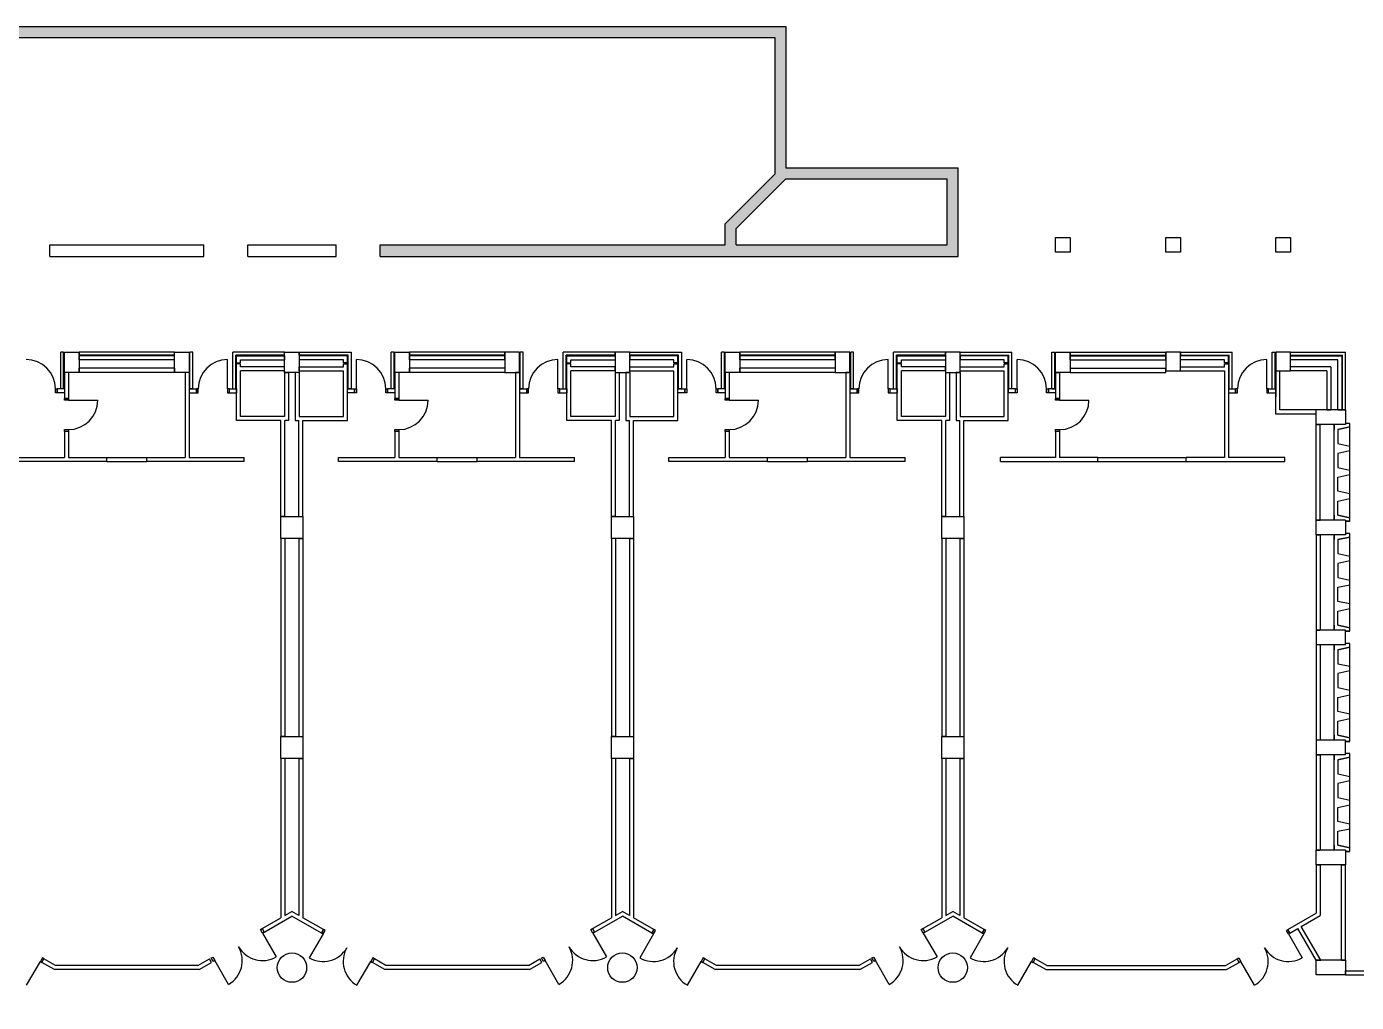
# Model space of a CAD drawing. Header units: millimetres. Extents: x -68315 to 81584, y -44830 to 67795.
# Drawn here: x -11409 to 24815, y 41197 to 67795 of the extents above; entities that cross this region are included whole.
import ezdxf

# ---------------------------------------------------------------- set-up
doc = ezdxf.new("R2010")
doc.units = ezdxf.units.MM
for name, color, linetype in [('BRICK_WALLS_P4', 1, 'Continuous'), ('COLUMNS_P5', 5, 'Continuous'), ('DOORS_P2', 8, 'Continuous'), ('MSA-HATCH ELEV1', 252, 'Continuous')]:
    doc.layers.add(name, color=color, linetype=linetype)

msp = doc.modelspace()

# ---------------------------------------------------------------- hatches: boundary and pattern name
at = {"layer": 'MSA-HATCH ELEV1', "ltscale": 0.2}
h = msp.add_hatch(color=256, dxfattribs=at)
h.dxf.hatch_style = 1
h.paths.add_polyline_path([(-48980.6, 37800.5), (-48580.6, 37800.5), (-48580.6, 37910.5), (-48580.6, 38100.5), (-48980.6, 38100.5), (-48980.6, 61545.5), (-46580.6, 61545.5), (-46580.6, 61445.5), (-45680.6, 61445.5), (-45680.6, 61845.5), (-46280.6, 61845.5), (-46280.6, 64445.5), (-45680.6, 64445.5), (-45680.6, 64845.5), (-46280.6, 64845.5), (-46280.6, 66085.5), (-44980.6, 66085.5), (-44980.6, 65685.5), (-41480.6, 65685.5), (-41480.6, 66085.5), (-38880.6, 66085.5), (-38880.6, 65685.5), (-35480.6, 65685.5), (-35480.6, 66085.5), (-34080.6, 66085.5), (-34080.6, 64845.5), (-34680.6, 64845.5), (-34680.6, 64445.5), (-34080.6, 64445.5), (-34080.6, 61845.5), (-34680.6, 61845.5), (-34680.6, 61445.5), (-34080.6, 61445.5), (-34080.6, 60649), (-33780.6, 60649), (-33780.6, 61545.5), (-28030.6, 61545.5), (-28030.6, 62345.5), (-23830.6, 62345.5), (-23830.6, 61530.5), (-23530.6, 61530.5), (-23530.6, 67495.5), (8969.4, 67495.5), (8969.4, 63768.5), (7619.4, 62418.5), (7619.4, 61845.5), (-1780.6, 61845.5), (-1780.6, 61530.5), (13969.4, 61530.5), (13969.4, 63945.5), (9269.4, 63945.5), (9269.4, 67795.5), (-23830.6, 67795.5), (-23830.6, 62645.5), (-28330.6, 62645.5), (-28330.6, 61845.5), (-33780.6, 61845.5), (-33780.6, 66385.5), (-35880.6, 66385.5), (-35880.6, 66085.5), (-38480.6, 66085.5), (-38480.6, 66385.5), (-41880.6, 66385.5), (-41880.6, 66085.5), (-44380.6, 66085.5), (-44380.6, 66385.5), (-46580.6, 66385.5), (-46580.6, 61845.5), (-49280.6, 61845.5), (-49280.6, 37645.5), (-60180.6, 37645.5), (-60180.6, 34445.5), (-59880.6, 34445.5), (-59880.6, 34545.5), (-50580.6, 34545.5), (-50580.6, 34845.5), (-59880.6, 34845.5), (-59880.6, 37345.5), (-48980.6, 37345.5)])
h.paths.add_polyline_path([(7919.4, 61845.5), (7919.4, 62295.5), (9269.4, 63645.5), (13669.4, 63645.5), (13669.4, 61845.5)], flags=16)

# ---------------------------------------------------------------- linework, layer by layer
at = {"layer": 'BRICK_WALLS_P4', "linetype": 'Continuous'}
for p, q in [((-7380.6, 58820.5), (-9980.6, 58820.5)), ((-9980.6, 58710.5), (-9980.6, 58820.5)), ((-7380.6, 58710.5), (-9980.6, 58710.5)), ((-7380.6, 58710.5), (-7380.6, 58820.5)), ((-5690.6, 58820.5), (-4380.6, 58820.5)), ((-5690.6, 58626.5), (-5690.6, 58820.5)), ((-5580.6, 58710.5), (-4380.6, 58710.5)), ((-5580.6, 58626.5), (-5580.6, 58710.5)), ((-4380.6, 58820.5), (-4380.6, 58710.5)), ((-2670.6, 58820.5), (-3980.6, 58820.5)), ((-3980.6, 58820.5), (-3980.6, 58710.5)), ((-2780.6, 58710.5), (-3980.6, 58710.5)), ((-2780.6, 58626.5), (-2780.6, 58710.5)), ((-2670.6, 58626.5), (-2670.6, 58820.5)), ((-980.6, 58710.5), (-980.6, 58820.5)), ((1619.4, 58820.5), (-980.6, 58820.5)), ((1619.4, 58710.5), (-980.6, 58710.5)), ((1619.4, 58710.5), (1619.4, 58820.5)), ((3309.4, 58626.5), (3309.4, 58820.5)), ((3309.4, 58820.5), (4619.4, 58820.5)), ((3419.4, 58710.5), (4619.4, 58710.5)), ((3419.4, 58626.5), (3419.4, 58710.5)), ((4619.4, 58820.5), (4619.4, 58710.5)), ((5019.4, 58820.5), (5019.4, 58710.5)), ((6329.4, 58820.5), (5019.4, 58820.5)), ((6219.4, 58710.5), (5019.4, 58710.5)), ((6219.4, 58626.5), (6219.4, 58710.5)), ((6329.4, 58626.5), (6329.4, 58820.5)), ((10619.4, 58820.5), (8019.4, 58820.5)), ((8019.4, 58710.5), (8019.4, 58820.5)), ((10619.4, 58710.5), (8019.4, 58710.5)), ((10619.4, 58710.5), (10619.4, 58820.5)), ((12309.4, 58626.5), (12309.4, 58820.5)), ((12309.4, 58820.5), (13619.4, 58820.5)), ((12419.4, 58710.5), (13619.4, 58710.5)), ((12419.4, 58626.5), (12419.4, 58710.5)), ((13619.4, 58820.5), (13619.4, 58710.5)), ((15329.4, 58820.5), (14019.4, 58820.5)), ((14019.4, 58820.5), (14019.4, 58710.5)), ((15219.4, 58710.5), (14019.4, 58710.5)), ((15219.4, 58626.5), (15219.4, 58710.5)), ((15329.4, 58626.5), (15329.4, 58820.5)), ((17019.4, 58820.5), (19619.4, 58820.5)), ((17019.4, 58710.5), (17019.4, 58820.5)), ((17019.4, 58710.5), (19619.4, 58710.5)), ((19619.4, 58710.5), (19619.4, 58820.5)), ((21329.4, 58820.5), (20019.4, 58820.5)), ((20019.4, 58710.5), (20019.4, 58820.5)), ((21219.4, 58710.5), (20019.4, 58710.5)), ((21219.4, 58626.5), (21219.4, 58710.5)), ((21329.4, 58626.5), (21329.4, 58820.5)), ((23019.4, 58820.5), (24419.4, 58820.5)), ((23019.4, 58710.5), (23019.4, 58820.5)), ((24309.4, 58710.5), (23019.4, 58710.5)), ((24309.4, 57345.5), (24309.4, 58710.5)), ((24419.4, 58820.5), (24419.4, 57345.5)), ((-10380.6, 58370.5), (-10380.6, 57660.5)), ((-10270.6, 58370.5), (-10380.6, 58370.5)), ((-10270.6, 58370.5), (-10270.6, 57660.5)), ((-9980.6, 58370.5), (-9980.6, 58480.5)), ((-7380.6, 58480.5), (-9980.6, 58480.5)), ((-7380.6, 58370.5), (-9980.6, 58370.5)), ((-7380.6, 58480.5), (-7380.6, 58370.5)), ((-7090.6, 58370.5), (-7090.6, 56050.5)), ((-6980.6, 58370.5), (-7090.6, 58370.5)), ((-6980.6, 58370.5), (-6980.6, 56050.5)), ((-5690.6, 58626.5), (-5580.6, 58626.5)), ((-5690.6, 57060.5), (-5690.6, 58606.5)), ((-5580.6, 58606.5), (-5690.6, 58606.5)), ((-5580.6, 58522.5), (-5580.6, 58606.5)), ((-4380.6, 58522.5), (-5580.6, 58522.5)), ((-4380.6, 58412.5), (-5580.6, 58412.5)), ((-5580.6, 57170.5), (-5580.6, 58412.5)), ((-4380.6, 58412.5), (-4380.6, 58522.5)), ((-4380.6, 58370.5), (-4380.6, 57170.5)), ((-4380.6, 58370.5), (-4270.6, 58370.5)), ((-4270.6, 58370.5), (-4270.6, 57060.5)), ((-3980.6, 58370.5), (-4090.6, 58370.5)), ((-4090.6, 58370.5), (-4090.6, 57060.5)), ((-3980.6, 58412.5), (-3980.6, 58522.5)), ((-3980.6, 58522.5), (-2780.6, 58522.5)), ((-3980.6, 58412.5), (-2780.6, 58412.5)), ((-3980.6, 58370.5), (-3980.6, 57170.5)), ((-2670.6, 58626.5), (-2780.6, 58626.5)), ((-2780.6, 58606.5), (-2670.6, 58606.5)), ((-2780.6, 58522.5), (-2780.6, 58606.5)), ((-2780.6, 57170.5), (-2780.6, 58412.5)), ((-2670.6, 57060.5), (-2670.6, 58606.5)), ((-1380.6, 58370.5), (-1380.6, 57660.5)), ((-1270.6, 58370.5), (-1380.6, 58370.5)), ((-1270.6, 58370.5), (-1270.6, 57660.5)), ((1619.4, 58480.5), (-980.6, 58480.5)), ((-980.6, 58370.5), (-980.6, 58480.5)), ((1619.4, 58370.5), (-980.6, 58370.5)), ((1619.4, 58480.5), (1619.4, 58370.5)), ((2019.4, 58370.5), (1909.4, 58370.5)), ((1909.4, 58370.5), (1909.4, 56050.5)), ((2019.4, 58370.5), (2019.4, 56050.5)), ((3309.4, 58626.5), (3419.4, 58626.5)), ((3309.4, 57060.5), (3309.4, 58606.5)), ((3419.4, 58606.5), (3309.4, 58606.5)), ((3419.4, 58522.5), (3419.4, 58606.5)), ((4619.4, 58522.5), (3419.4, 58522.5)), ((3419.4, 57170.5), (3419.4, 58412.5)), ((4619.4, 58412.5), (3419.4, 58412.5)), ((4619.4, 58412.5), (4619.4, 58522.5)), ((4619.4, 58370.5), (4619.4, 57170.5)), ((4619.4, 58370.5), (4729.4, 58370.5)), ((4729.4, 58370.5), (4729.4, 57060.5)), ((4909.4, 58370.5), (4909.4, 57060.5)), ((5019.4, 58370.5), (4909.4, 58370.5)), ((5019.4, 58412.5), (5019.4, 58522.5)), ((5019.4, 58522.5), (6219.4, 58522.5)), ((5019.4, 58412.5), (6219.4, 58412.5)), ((5019.4, 58370.5), (5019.4, 57170.5)), ((6329.4, 58626.5), (6219.4, 58626.5)), ((6219.4, 58606.5), (6329.4, 58606.5)), ((6219.4, 58522.5), (6219.4, 58606.5)), ((6219.4, 57170.5), (6219.4, 58412.5)), ((6329.4, 57060.5), (6329.4, 58606.5)), ((7619.4, 58370.5), (7619.4, 57660.5)), ((7729.4, 58370.5), (7619.4, 58370.5)), ((7729.4, 58370.5), (7729.4, 57660.5)), ((10619.4, 58480.5), (8019.4, 58480.5)), ((8019.4, 58370.5), (8019.4, 58480.5)), ((10619.4, 58370.5), (8019.4, 58370.5)), ((10619.4, 58480.5), (10619.4, 58370.5)), ((10909.4, 58370.5), (10909.4, 56050.5)), ((11019.4, 58370.5), (10909.4, 58370.5)), ((11019.4, 58370.5), (11019.4, 56050.5)), ((12309.4, 58626.5), (12419.4, 58626.5)), ((12309.4, 57060.5), (12309.4, 58606.5)), ((12419.4, 58606.5), (12309.4, 58606.5)), ((12419.4, 58522.5), (12419.4, 58606.5)), ((13619.4, 58522.5), (12419.4, 58522.5)), ((12419.4, 57170.5), (12419.4, 58412.5)), ((13619.4, 58412.5), (12419.4, 58412.5)), ((13619.4, 58412.5), (13619.4, 58522.5)), ((13619.4, 58370.5), (13729.4, 58370.5)), ((13619.4, 58370.5), (13619.4, 57170.5)), ((13729.4, 58370.5), (13729.4, 57060.5)), ((13909.4, 58370.5), (13909.4, 57060.5)), ((14019.4, 58370.5), (13909.4, 58370.5)), ((14019.4, 58522.5), (15219.4, 58522.5)), ((14019.4, 58412.5), (14019.4, 58522.5)), ((14019.4, 58412.5), (15219.4, 58412.5)), ((14019.4, 58370.5), (14019.4, 57170.5)), ((15329.4, 58626.5), (15219.4, 58626.5)), ((15219.4, 58606.5), (15329.4, 58606.5)), ((15219.4, 58522.5), (15219.4, 58606.5)), ((15219.4, 57170.5), (15219.4, 58412.5)), ((15329.4, 57060.5), (15329.4, 58606.5)), ((16619.4, 58370.5), (16619.4, 57660.5)), ((16619.4, 58370.5), (16729.4, 58370.5)), ((16729.4, 58370.5), (16729.4, 57660.5)), ((17019.4, 58480.5), (17019.4, 58370.5)), ((17019.4, 58480.5), (19619.4, 58480.5)), ((17019.4, 58370.5), (19619.4, 58370.5)), ((19619.4, 58370.5), (19619.4, 58480.5)), ((20019.4, 58412.5), (20019.4, 58522.5)), ((20019.4, 58522.5), (21219.4, 58522.5)), ((20019.4, 58412.5), (21219.4, 58412.5)), ((21329.4, 58626.5), (21219.4, 58626.5)), ((21219.4, 58606.5), (21329.4, 58606.5)), ((21219.4, 58522.5), (21219.4, 58606.5)), ((21219.4, 58412.5), (21219.4, 56050.5)), ((21329.4, 58606.5), (21329.4, 56050.5)), ((22619.4, 57235.5), (22619.4, 58412.5)), ((22619.4, 58412.5), (22619.4, 57707.9)), ((22619.4, 58412.5), (22729.4, 58412.5)), ((22729.4, 57345.5), (22729.4, 58412.5)), ((24121.4, 58522.5), (23019.4, 58522.5)), ((23019.4, 58412.5), (23019.4, 58522.5)), ((24011.4, 58412.5), (23019.4, 58412.5)), ((24011.4, 58412.5), (24011.4, 57345.5)), ((24121.4, 58522.5), (24121.4, 57345.5)), ((-10380.6, 57920.5), (-10575.6, 57920.5)), ((-10575.6, 57810.5), (-10575.6, 57920.5)), ((-10380.6, 57810.5), (-10575.6, 57810.5)), ((-10380.6, 57920.5), (-10380.6, 57810.5)), ((-10270.6, 57660.5), (-10380.6, 57660.5)), ((-6980.6, 57920.5), (-6785.6, 57920.5)), ((-6980.6, 57920.5), (-6980.6, 57810.5)), ((-6980.6, 57810.5), (-6785.6, 57810.5)), ((-6785.6, 57810.5), (-6785.6, 57920.5)), ((-5885.6, 57810.5), (-5885.6, 57920.5)), ((-5885.6, 57920.5), (-5690.6, 57920.5)), ((-5885.6, 57810.5), (-5690.6, 57810.5)), ((-5690.6, 57920.5), (-5690.6, 57810.5)), ((-1575.6, 57810.5), (-1575.6, 57920.5)), ((-1380.6, 57920.5), (-1575.6, 57920.5)), ((-1380.6, 57810.5), (-1575.6, 57810.5)), ((-1380.6, 57920.5), (-1380.6, 57810.5)), ((-1270.6, 57660.5), (-1380.6, 57660.5)), ((2019.4, 57920.5), (2019.4, 57810.5)), ((2019.4, 57920.5), (2214.4, 57920.5)), ((2019.4, 57810.5), (2214.4, 57810.5)), ((2214.4, 57810.5), (2214.4, 57920.5)), ((3114.4, 57920.5), (3309.4, 57920.5)), ((3114.4, 57810.5), (3114.4, 57920.5)), ((3114.4, 57810.5), (3309.4, 57810.5)), ((3309.4, 57920.5), (3309.4, 57810.5)), ((7424.4, 57810.5), (7424.4, 57920.5)), ((7619.4, 57920.5), (7424.4, 57920.5)), ((7619.4, 57810.5), (7424.4, 57810.5)), ((7619.4, 57920.5), (7619.4, 57810.5)), ((7729.4, 57660.5), (7619.4, 57660.5)), ((11019.4, 57920.5), (11019.4, 57810.5)), ((11019.4, 57920.5), (11214.4, 57920.5)), ((11019.4, 57810.5), (11214.4, 57810.5)), ((11214.4, 57810.5), (11214.4, 57920.5)), ((12114.4, 57920.5), (12309.4, 57920.5)), ((12114.4, 57810.5), (12114.4, 57920.5)), ((12114.4, 57810.5), (12309.4, 57810.5)), ((12309.4, 57920.5), (12309.4, 57810.5)), ((15524.4, 57920.5), (15329.4, 57920.5)), ((15329.4, 57920.5), (15329.4, 57810.5)), ((15524.4, 57810.5), (15329.4, 57810.5)), ((15524.4, 57810.5), (15524.4, 57920.5)), ((16424.4, 57810.5), (16424.4, 57920.5)), ((16619.4, 57920.5), (16424.4, 57920.5)), ((16619.4, 57810.5), (16424.4, 57810.5)), ((16619.4, 57920.5), (16619.4, 57810.5)), ((16729.4, 57660.5), (16619.4, 57660.5)), ((21329.4, 57920.5), (21329.4, 57810.5)), ((21329.4, 57920.5), (21524.4, 57920.5)), ((21329.4, 57810.5), (21524.4, 57810.5)), ((21524.4, 57810.5), (21524.4, 57920.5)), ((22424.4, 57920.5), (22619.4, 57920.5)), ((22424.4, 57810.5), (22424.4, 57920.5)), ((22424.4, 57810.5), (22619.4, 57810.5)), ((22619.4, 57920.5), (22619.4, 57810.5)), ((23719.4, 57235.5), (22619.4, 57235.5)), ((23719.4, 57345.5), (22729.4, 57345.5)), ((23719.4, 57235.5), (23719.4, 57345.5)), ((24011.4, 57345.5), (24121.4, 57345.5)), ((24309.4, 57345.5), (24419.4, 57345.5)), ((-4480.6, 57060.5), (-5690.6, 57060.5)), ((-4380.6, 57170.5), (-5580.6, 57170.5)), ((-4480.6, 54445.5), (-4480.6, 57060.5)), ((-4370.6, 54445.5), (-4370.6, 57060.5)), ((-4270.6, 57060.5), (-4370.6, 57060.5)), ((-4090.6, 57060.5), (-3990.6, 57060.5)), ((-3990.6, 54445.5), (-3990.6, 57060.5)), ((-3980.6, 57170.5), (-2780.6, 57170.5)), ((-3880.6, 54445.5), (-3880.6, 57060.5)), ((-3880.6, 57060.5), (-2670.6, 57060.5)), ((4519.4, 57060.5), (3309.4, 57060.5)), ((4619.4, 57170.5), (3419.4, 57170.5)), ((4519.4, 54445.5), (4519.4, 57060.5)), ((4729.4, 57060.5), (4629.4, 57060.5)), ((4629.4, 54445.5), (4629.4, 57060.5)), ((4909.4, 57060.5), (5009.4, 57060.5)), ((5009.4, 54445.5), (5009.4, 57060.5)), ((5019.4, 57170.5), (6219.4, 57170.5)), ((5119.4, 57060.5), (6329.4, 57060.5)), ((5119.4, 54445.5), (5119.4, 57060.5)), ((13519.4, 57060.5), (12309.4, 57060.5)), ((13619.4, 57170.5), (12419.4, 57170.5)), ((13519.4, 54445.5), (13519.4, 57060.5)), ((13729.4, 57060.5), (13629.4, 57060.5)), ((13629.4, 54445.5), (13629.4, 57060.5)), ((13909.4, 57060.5), (14009.4, 57060.5)), ((14009.4, 54445.5), (14009.4, 57060.5)), ((14019.4, 57170.5), (15219.4, 57170.5)), ((14119.4, 54445.5), (14119.4, 57060.5)), ((14119.4, 57060.5), (15329.4, 57060.5)), ((23719.4, 54345.5), (23719.4, 56945.5)), ((23719.4, 56945.5), (23829.4, 56945.5)), ((23829.4, 54345.5), (23829.4, 56945.5)), ((-10380.6, 56760.5), (-10380.6, 56050.5)), ((-10270.6, 56760.5), (-10380.6, 56760.5)), ((-10270.6, 56760.5), (-10270.6, 56050.5)), ((-1380.6, 56760.5), (-1380.6, 56050.5)), ((-1270.6, 56760.5), (-1380.6, 56760.5)), ((-1270.6, 56760.5), (-1270.6, 56050.5)), ((7729.4, 56760.5), (7619.4, 56760.5)), ((7619.4, 56760.5), (7619.4, 56050.5)), ((7729.4, 56760.5), (7729.4, 56050.5)), ((16619.4, 56760.5), (16619.4, 56050.5)), ((16729.4, 56760.5), (16619.4, 56760.5)), ((16729.4, 56760.5), (16729.4, 56050.5)), ((-11915.1, 56050.5), (-10380.6, 56050.5)), ((-9225.6, 55940.5), (-11915.1, 55940.5)), ((-10270.6, 56050.5), (-9225.6, 56050.5)), ((-9225.6, 56050.5), (-8135.6, 56050.5)), ((-9225.6, 55940.5), (-9225.6, 56050.5)), ((-9225.6, 55940.5), (-8135.6, 55940.5)), ((-8135.6, 56050.5), (-7090.6, 56050.5)), ((-8135.6, 55940.5), (-8135.6, 56050.5)), ((-5480.6, 55940.5), (-8135.6, 55940.5)), ((-6980.6, 56050.5), (-5480.6, 56050.5)), ((-5480.6, 55940.5), (-5480.6, 56050.5)), ((-2915.1, 55944.4), (-2915.1, 56054.4)), ((-2915.1, 56050.5), (-1380.6, 56050.5)), ((-225.6, 55940.5), (-2915.1, 55940.5)), ((-1270.6, 56050.5), (-225.6, 56050.5)), ((-225.6, 55940.5), (-225.6, 56050.5)), ((-225.6, 56050.5), (864.4, 56050.5)), ((-225.6, 55940.5), (864.4, 55940.5)), ((864.4, 55940.5), (864.4, 56050.5)), ((864.4, 56050.5), (1909.4, 56050.5)), ((3519.4, 55940.5), (864.4, 55940.5)), ((2019.4, 56050.5), (3519.4, 56050.5)), ((3519.4, 55940.5), (3519.4, 56050.5)), ((6084.9, 55944.4), (6084.9, 56054.4)), ((6084.9, 56050.5), (7619.4, 56050.5)), ((8774.4, 55940.5), (6084.9, 55940.5)), ((7729.4, 56050.5), (8774.4, 56050.5)), ((8774.4, 55940.5), (8774.4, 56050.5)), ((8774.4, 56050.5), (9864.4, 56050.5)), ((8774.4, 55940.5), (9864.4, 55940.5)), ((9864.4, 55940.5), (9864.4, 56050.5)), ((9864.4, 56050.5), (10909.4, 56050.5)), ((12519.4, 55940.5), (9864.4, 55940.5)), ((11019.4, 56050.5), (12519.4, 56050.5)), ((12519.4, 55940.5), (12519.4, 56050.5)), ((16619.4, 56050.5), (15119.4, 56050.5)), ((15119.4, 55940.5), (15119.4, 56050.5)), ((15119.4, 55940.5), (17774.4, 55940.5)), ((17774.4, 56050.5), (16729.4, 56050.5)), ((17774.4, 55940.5), (17774.4, 56050.5)), ((17774.4, 56050.5), (20174.4, 56050.5)), ((17774.4, 55940.5), (20174.4, 55940.5)), ((20174.4, 55940.5), (20174.4, 56050.5)), ((21219.4, 56050.5), (20174.4, 56050.5)), ((20174.4, 55940.5), (22863.8, 55940.5)), ((22863.8, 56050.5), (21329.4, 56050.5)), ((22863.8, 55944.4), (22863.8, 56054.4)), ((-4370.6, 54445.5), (-4480.6, 54445.5)), ((-3990.6, 54445.5), (-3880.6, 54445.5)), ((4629.4, 54445.5), (4519.4, 54445.5)), ((5009.4, 54445.5), (5119.4, 54445.5)), ((13629.4, 54445.5), (13519.4, 54445.5)), ((14009.4, 54445.5), (14119.4, 54445.5)), ((23719.4, 54345.5), (23829.4, 54345.5)), ((-4480.6, 53845.5), (-4480.6, 48445.5)), ((-4370.6, 53845.5), (-4480.6, 53845.5)), ((-4370.6, 53845.5), (-4370.6, 48445.5)), ((-3990.6, 53845.5), (-3990.6, 48445.5)), ((-3990.6, 53845.5), (-3880.6, 53845.5)), ((-3880.6, 53845.5), (-3880.6, 48445.5)), ((4629.4, 53845.5), (4519.4, 53845.5)), ((4519.4, 53845.5), (4519.4, 48445.5)), ((4629.4, 53845.5), (4629.4, 48445.5)), ((5009.4, 53845.5), (5119.4, 53845.5)), ((5009.4, 53845.5), (5009.4, 48445.5)), ((5119.4, 53845.5), (5119.4, 48445.5)), ((13519.4, 53845.5), (13519.4, 48445.5)), ((13629.4, 53845.5), (13519.4, 53845.5)), ((13629.4, 53845.5), (13629.4, 48445.5)), ((14009.4, 53845.5), (14009.4, 48445.5)), ((14009.4, 53845.5), (14119.4, 53845.5)), ((14119.4, 53845.5), (14119.4, 48445.5)), ((23719.4, 53945.5), (23719.4, 51345.5)), ((23719.4, 53945.5), (23829.4, 53945.5)), ((23829.4, 53945.5), (23829.4, 51345.5)), ((23719.4, 51345.5), (23829.4, 51345.5)), ((23719.4, 50945.5), (23719.4, 48345.5)), ((23829.4, 50945.5), (23719.4, 50945.5)), ((23829.4, 50945.5), (23829.4, 48345.5)), ((-4370.6, 48445.5), (-4480.6, 48445.5)), ((-3990.6, 48445.5), (-3880.6, 48445.5)), ((4629.4, 48445.5), (4519.4, 48445.5)), ((5009.4, 48445.5), (5119.4, 48445.5)), ((13629.4, 48445.5), (13519.4, 48445.5)), ((14009.4, 48445.5), (14119.4, 48445.5)), ((23829.4, 48345.5), (23719.4, 48345.5)), ((-4370.6, 47845.5), (-4480.6, 47845.5)), ((-4480.6, 47845.5), (-4480.6, 43505.9)), ((-4370.6, 47845.5), (-4370.6, 43569.4)), ((-3990.6, 47845.5), (-3990.6, 43569.4)), ((-3990.6, 47845.5), (-3880.6, 47845.5)), ((-3880.6, 47845.5), (-3880.6, 43505.9)), ((4629.4, 47845.5), (4519.4, 47845.5)), ((4519.4, 47845.5), (4519.4, 43505.9)), ((4629.4, 47845.5), (4629.4, 43569.4)), ((5009.4, 47845.5), (5119.4, 47845.5)), ((5009.4, 47845.5), (5009.4, 43569.4)), ((5119.4, 47845.5), (5119.4, 43505.9)), ((13519.4, 47845.5), (13519.4, 43505.9)), ((13629.4, 47845.5), (13519.4, 47845.5)), ((13629.4, 47845.5), (13629.4, 43569.4)), ((14009.4, 47845.5), (14009.4, 43569.4)), ((14009.4, 47845.5), (14119.4, 47845.5)), ((14119.4, 47845.5), (14119.4, 43505.9)), ((23719.4, 47945.5), (23719.4, 45345.5)), ((23719.4, 47945.5), (23829.4, 47945.5)), ((23829.4, 47945.5), (23829.4, 45345.5)), ((23719.4, 45345.5), (23829.4, 45345.5)), ((23719.4, 44945.5), (23719.4, 43627.2)), ((23719.4, 44945.5), (23829.4, 44945.5)), ((23829.4, 44945.5), (23829.4, 43563.7)), ((24409.4, 42345.5), (24409.4, 44945.5)), ((24409.4, 44945.5), (24519.4, 44945.5)), ((24519.4, 42345.5), (24519.4, 44945.5)), ((-5039.5, 43183.2), (-4480.6, 43505.9)), ((-4984.5, 43088), (-4180.6, 43552.1)), ((-4370.6, 43569.4), (-4180.6, 43679.1)), ((-3990.6, 43569.4), (-4180.6, 43679.1)), ((-3376.8, 43088), (-4180.6, 43552.1)), ((-3321.8, 43183.2), (-3880.6, 43505.9)), ((3960.5, 43183.2), (4519.4, 43505.9)), ((4015.5, 43088), (4819.4, 43552.1)), ((4629.4, 43569.4), (4819.4, 43679.1)), ((5009.4, 43569.4), (4819.4, 43679.1)), ((5623.2, 43088), (4819.4, 43552.1)), ((5678.2, 43183.2), (5119.4, 43505.9)), ((12960.5, 43183.2), (13519.4, 43505.9)), ((13015.5, 43088), (13819.4, 43552.1)), ((13629.4, 43569.4), (13819.4, 43679.1)), ((14009.4, 43569.4), (13819.4, 43679.1)), ((14623.2, 43088), (13819.4, 43552.1)), ((14678.2, 43183.2), (14119.4, 43505.9)), ((22950.4, 43183.2), (23719.4, 43627.2)), ((23314.6, 43266.5), (23829.4, 43563.7)), ((-4984.5, 43088), (-5039.5, 43183.2)), ((-3376.8, 43088), (-3321.8, 43183.2)), ((4015.5, 43088), (3960.5, 43183.2)), ((5623.2, 43088), (5678.2, 43183.2)), ((13015.5, 43088), (12960.5, 43183.2)), ((14623.2, 43088), (14678.2, 43183.2)), ((23005.4, 43088), (22950.4, 43183.2)), ((23005.4, 43088), (23219.4, 43211.5)), ((23719.4, 42345.5), (23219.4, 43211.5)), ((23847.1, 42345.5), (23314.6, 43266.5)), ((-10991.1, 42288), (-10936.1, 42383.2)), ((-10619.6, 42200.5), (-10936.1, 42383.2)), ((-6741.7, 42200.5), (-6425.1, 42383.2)), ((-6370.1, 42288), (-6425.1, 42383.2)), ((-1991.1, 42288), (-1936.1, 42383.2)), ((-1619.6, 42200.5), (-1936.1, 42383.2)), ((2258.3, 42200.5), (2574.9, 42383.2)), ((2629.9, 42288), (2574.9, 42383.2)), ((7008.9, 42288), (7063.9, 42383.2)), ((7380.4, 42200.5), (7063.9, 42383.2)), ((11258.3, 42200.5), (11574.9, 42383.2)), ((11629.9, 42288), (11574.9, 42383.2)), ((16008.9, 42288), (16063.9, 42383.2)), ((16380.4, 42200.5), (16063.9, 42383.2)), ((21248.2, 42200.5), (21564.8, 42383.2)), ((21619.8, 42288), (21564.8, 42383.2)), ((-10649.1, 42090.5), (-10991.1, 42288)), ((-6712.2, 42090.5), (-10649.1, 42090.5)), ((-6741.7, 42200.5), (-10619.6, 42200.5)), ((-6712.2, 42090.5), (-6370.1, 42288)), ((-1649.1, 42090.5), (-1991.1, 42288)), ((2287.8, 42090.5), (-1649.1, 42090.5)), ((2258.3, 42200.5), (-1619.6, 42200.5)), ((2287.8, 42090.5), (2629.9, 42288)), ((7350.9, 42090.5), (7008.9, 42288)), ((11287.8, 42090.5), (7350.9, 42090.5)), ((11258.3, 42200.5), (7380.4, 42200.5)), ((11287.8, 42090.5), (11629.9, 42288)), ((16350.9, 42090.5), (16008.9, 42288)), ((16350.9, 42090.5), (21277.7, 42090.5)), ((16380.4, 42200.5), (21248.2, 42200.5)), ((21277.7, 42090.5), (21619.8, 42288)), ((23719.4, 42345.5), (23847.1, 42345.5)), ((24409.4, 42345.5), (24519.4, 42345.5)), ((24519.4, 42055.5), (25619.4, 42055.5)), ((24519.4, 41945.5), (24519.4, 42055.5)), ((24519.4, 41945.5), (25619.4, 41945.5))]:
    msp.add_line(p, q, dxfattribs=at)
for points in [[(-2475.6, 57810.5), (-2670.6, 57810.5), (-2670.6, 57920.5), (-2475.6, 57920.5), (-2475.6, 57810.5)], [(6524.4, 57810.5), (6329.4, 57810.5), (6329.4, 57920.5), (6524.4, 57920.5), (6524.4, 57810.5)]]:
    msp.add_lwpolyline(points, dxfattribs=at)
at = {"layer": 'COLUMNS_P5', "linetype": 'Continuous'}
for p, q in [((-23830.6, 67795.5), (9269.4, 67795.5)), ((9269.4, 67795.5), (9269.4, 63945.5)), ((-23530.6, 67495.5), (8969.4, 67495.5)), ((8969.4, 67495.5), (8969.4, 63768.5)), ((7619.4, 62418.5), (8969.4, 63768.5)), ((9269.4, 63945.5), (13969.4, 63945.5)), ((13969.4, 61530.5), (13969.4, 63945.5)), ((7919.4, 62295.5), (9269.4, 63645.5)), ((9269.4, 63645.5), (13669.4, 63645.5)), ((13669.4, 61845.5), (13669.4, 63645.5)), ((7619.4, 61845.5), (7619.4, 62418.5)), ((7919.4, 61845.5), (7919.4, 62295.5)), ((-10780.6, 61845.5), (-6580.6, 61845.5)), ((-10780.6, 61530.5), (-10780.6, 61845.5)), ((-6580.6, 61530.5), (-6580.6, 61845.5)), ((-5380.6, 61530.5), (-5380.6, 61845.5)), ((-5380.6, 61845.5), (-2980.6, 61845.5)), ((-2980.6, 61530.5), (-2980.6, 61845.5)), ((-1780.6, 61530.5), (-1780.6, 61845.5)), ((-1780.6, 61845.5), (7619.4, 61845.5)), ((7919.4, 61845.5), (13669.4, 61845.5)), ((-10780.6, 61530.5), (-6580.6, 61530.5)), ((-5380.6, 61530.5), (-2980.6, 61530.5)), ((-1780.6, 61530.5), (13969.4, 61530.5)), ((-10480.6, 57920.5), (-10480.6, 58920.5)), ((-10400.6, 58920.5), (-10480.6, 58920.5)), ((-10400.6, 57920.5), (-10400.6, 58920.5)), ((-9980.6, 58840.5), (-9980.6, 58920.5)), ((-7380.6, 58920.5), (-9980.6, 58920.5)), ((-7380.6, 58840.5), (-9980.6, 58840.5)), ((-7380.6, 58840.5), (-7380.6, 58920.5)), ((-6880.6, 58920.5), (-6960.6, 58920.5)), ((-6960.6, 57920.5), (-6960.6, 58920.5)), ((-6880.6, 57920.5), (-6880.6, 58920.5)), ((-5790.6, 57920.5), (-5790.6, 58920.5)), ((-4380.6, 58920.5), (-5790.6, 58920.5)), ((-4380.6, 58840.5), (-5710.6, 58840.5)), ((-5710.6, 57920.5), (-5710.6, 58840.5)), ((-4380.6, 58840.5), (-4380.6, 58920.5)), ((-3980.6, 58840.5), (-3980.6, 58920.5)), ((-1400.6, 58920.5), (-1480.6, 58920.5)), ((-1480.6, 57920.5), (-1480.6, 58920.5)), ((-1400.6, 57920.5), (-1400.6, 58920.5)), ((-980.6, 58840.5), (-980.6, 58920.5)), ((1619.4, 58920.5), (-980.6, 58920.5)), ((1619.4, 58840.5), (-980.6, 58840.5)), ((1619.4, 58840.5), (1619.4, 58920.5)), ((2039.4, 57920.5), (2039.4, 58920.5)), ((2119.4, 58920.5), (2039.4, 58920.5)), ((2119.4, 57920.5), (2119.4, 58920.5)), ((3209.4, 57920.5), (3209.4, 58920.5)), ((4619.4, 58920.5), (3209.4, 58920.5)), ((3289.4, 57920.5), (3289.4, 58840.5)), ((4619.4, 58840.5), (3289.4, 58840.5)), ((4619.4, 58840.5), (4619.4, 58920.5)), ((5019.4, 58840.5), (5019.4, 58920.5)), ((7599.4, 58920.5), (7519.4, 58920.5)), ((7519.4, 57920.5), (7519.4, 58920.5)), ((7599.4, 57920.5), (7599.4, 58920.5)), ((10619.4, 58920.5), (8019.4, 58920.5)), ((8019.4, 58840.5), (8019.4, 58920.5)), ((10619.4, 58840.5), (8019.4, 58840.5)), ((10619.4, 58840.5), (10619.4, 58920.5)), ((11119.4, 58920.5), (11039.4, 58920.5)), ((11039.4, 57920.5), (11039.4, 58920.5)), ((11119.4, 57920.5), (11119.4, 58920.5)), ((12209.4, 57920.5), (12209.4, 58920.5)), ((13619.4, 58920.5), (12209.4, 58920.5)), ((12289.4, 57920.5), (12289.4, 58840.5)), ((13619.4, 58840.5), (12289.4, 58840.5)), ((13619.4, 58840.5), (13619.4, 58920.5)), ((14019.4, 58840.5), (14019.4, 58920.5)), ((14019.4, 58920.5), (15429.4, 58920.5)), ((14019.4, 58840.5), (15349.4, 58840.5)), ((15349.4, 57920.5), (15349.4, 58840.5)), ((15429.4, 57920.5), (15429.4, 58920.5)), ((16519.4, 57920.5), (16519.4, 58920.5)), ((16519.4, 58920.5), (16599.4, 58920.5)), ((16599.4, 57920.5), (16599.4, 58920.5)), ((17019.4, 58920.5), (19619.4, 58920.5)), ((17019.4, 58840.5), (17019.4, 58920.5)), ((17019.4, 58840.5), (19619.4, 58840.5)), ((19619.4, 58840.5), (19619.4, 58920.5)), ((20019.4, 58920.5), (21429.4, 58920.5)), ((20019.4, 58920.5), (20019.4, 58840.5)), ((20019.4, 58840.5), (21349.4, 58840.5)), ((21349.4, 57920.5), (21349.4, 58840.5)), ((21429.4, 57920.5), (21429.4, 58920.5)), ((22519.4, 57920.5), (22519.4, 58920.5)), ((22519.4, 58920.5), (22599.4, 58920.5)), ((22599.4, 57920.5), (22599.4, 58920.5)), ((23019.4, 58840.5), (23019.4, 58920.5)), ((23019.4, 58920.5), (24519.4, 58920.5)), ((23019.4, 58840.5), (24439.4, 58840.5)), ((24439.4, 57345.5), (24439.4, 58840.5)), ((24519.4, 57345.5), (24519.4, 58920.5)), ((-10400.6, 57920.5), (-10480.6, 57920.5)), ((-6880.6, 57920.5), (-6960.6, 57920.5)), ((-5790.6, 57920.5), (-5710.6, 57920.5)), ((-1400.6, 57920.5), (-1480.6, 57920.5)), ((2119.4, 57920.5), (2039.4, 57920.5)), ((3209.4, 57920.5), (3289.4, 57920.5)), ((7599.4, 57920.5), (7519.4, 57920.5)), ((11119.4, 57920.5), (11039.4, 57920.5)), ((12209.4, 57920.5), (12289.4, 57920.5)), ((15429.4, 57920.5), (15349.4, 57920.5)), ((16519.4, 57920.5), (16599.4, 57920.5)), ((21349.4, 57920.5), (21429.4, 57920.5)), ((22519.4, 57920.5), (22599.4, 57920.5)), ((23719.4, 56945.5), (23719.4, 57345.5)), ((24519.4, 57345.5), (23719.4, 57345.5)), ((24439.4, 57345.5), (24519.4, 57345.5)), ((24519.4, 57345.5), (24519.4, 56945.5)), ((24519.4, 56945.5), (23719.4, 56945.5)), ((24207.4, 54345.5), (24207.4, 56945.5)), ((24207.4, 56945.5), (24207.4, 56811.7)), ((24633.8, 56882.8), (24311.4, 56811.7)), ((24311.4, 56811.7), (24633.8, 56882.8)), ((24633.8, 56978.1), (24519.4, 56978.1)), ((24633.8, 54312.9), (24633.8, 56978.1)), ((24311.4, 56811.7), (24311.4, 56429.3)), ((24311.4, 56429.3), (24633.8, 56358.2)), ((24633.8, 56232.8), (24311.4, 56161.7)), ((24311.4, 56161.7), (24311.4, 55779.3)), ((24311.4, 55779.3), (24633.8, 55708.2)), ((24311.4, 55511.7), (24633.8, 55582.8)), ((24311.4, 55129.3), (24311.4, 55511.7)), ((24633.8, 55058.2), (24311.4, 55129.3)), ((24311.4, 54861.7), (24633.8, 54932.8)), ((24311.4, 54479.3), (24311.4, 54861.7)), ((23719.4, 53945.5), (23719.4, 54345.5)), ((24519.4, 54345.5), (23719.4, 54345.5)), ((24207.4, 54345.5), (24207.4, 54479.3)), ((24207.4, 54479.3), (24207.4, 54345.5)), ((24311.4, 54479.3), (24633.8, 54408.2)), ((24633.8, 54408.2), (24311.4, 54479.3)), ((24633.8, 54408.2), (24311.4, 54479.3)), ((24519.4, 54345.5), (24519.4, 53945.5)), ((24633.8, 54312.9), (24633.8, 54408.2)), ((24519.4, 54312.9), (24633.8, 54312.9)), ((24633.8, 54312.9), (24519.4, 54312.9)), ((24633.8, 53978.1), (24519.4, 53978.1)), ((24633.8, 51312.9), (24633.8, 53978.1)), ((24519.4, 53945.5), (23719.4, 53945.5)), ((24207.4, 53945.5), (24207.4, 53811.7)), ((24207.4, 51345.5), (24207.4, 53945.5)), ((24633.8, 53882.8), (24311.4, 53811.7)), ((24311.4, 53811.7), (24633.8, 53882.8)), ((24311.4, 53811.7), (24311.4, 53429.3)), ((24311.4, 53429.3), (24633.8, 53358.2)), ((24633.8, 53232.8), (24311.4, 53161.7)), ((24311.4, 53161.7), (24311.4, 52779.3)), ((24311.4, 52779.3), (24633.8, 52708.2)), ((24311.4, 52511.7), (24633.8, 52582.8)), ((24311.4, 52129.3), (24311.4, 52511.7)), ((24633.8, 52058.2), (24311.4, 52129.3)), ((24311.4, 51861.7), (24633.8, 51932.8)), ((24311.4, 51479.3), (24311.4, 51861.7)), ((24207.4, 51345.5), (24207.4, 51479.3)), ((24207.4, 51479.3), (24207.4, 51345.5)), ((24311.4, 51479.3), (24633.8, 51408.2)), ((24633.8, 51408.2), (24311.4, 51479.3)), ((24633.8, 51408.2), (24311.4, 51479.3)), ((24519.4, 51345.5), (23719.4, 51345.5)), ((23719.4, 51345.5), (23719.4, 50945.5)), ((24519.4, 50945.5), (24519.4, 51345.5)), ((24633.8, 51312.9), (24519.4, 51312.9)), ((24519.4, 51312.9), (24633.8, 51312.9)), ((24633.8, 51312.9), (24633.8, 51408.2)), ((24519.4, 50945.5), (23719.4, 50945.5)), ((24207.4, 50945.5), (24207.4, 50811.7)), ((24207.4, 48345.5), (24207.4, 50945.5)), ((24311.4, 50811.7), (24633.8, 50882.8)), ((24633.8, 50882.8), (24311.4, 50811.7)), ((24311.4, 50811.7), (24311.4, 50429.3)), ((24633.8, 50978.1), (24519.4, 50978.1)), ((24633.8, 48312.9), (24633.8, 50978.1)), ((24311.4, 50429.3), (24633.8, 50358.2)), ((24633.8, 50232.8), (24311.4, 50161.7)), ((24311.4, 50161.7), (24311.4, 49779.3)), ((24311.4, 49779.3), (24633.8, 49708.2)), ((24311.4, 49511.7), (24633.8, 49582.8)), ((24311.4, 49129.3), (24311.4, 49511.7)), ((24633.8, 49058.2), (24311.4, 49129.3)), ((24311.4, 48861.7), (24633.8, 48932.8)), ((24311.4, 48479.3), (24311.4, 48861.7)), ((23719.4, 48345.5), (23719.4, 47945.5)), ((24519.4, 48345.5), (23719.4, 48345.5)), ((24207.4, 48345.5), (24207.4, 48479.3)), ((24207.4, 48479.3), (24207.4, 48345.5)), ((24633.8, 48408.2), (24311.4, 48479.3)), ((24633.8, 48408.2), (24311.4, 48479.3)), ((24311.4, 48479.3), (24633.8, 48408.2)), ((24519.4, 47945.5), (24519.4, 48345.5)), ((24633.8, 48312.9), (24519.4, 48312.9)), ((24519.4, 48312.9), (24633.8, 48312.9)), ((24633.8, 48312.9), (24633.8, 48408.2)), ((24519.4, 47945.5), (23719.4, 47945.5)), ((24207.4, 45345.5), (24207.4, 47945.5)), ((24207.4, 47945.5), (24207.4, 47811.7)), ((24633.8, 47882.8), (24311.4, 47811.7)), ((24311.4, 47811.7), (24633.8, 47882.8)), ((24633.8, 47978.1), (24519.4, 47978.1)), ((24633.8, 45312.9), (24633.8, 47978.1)), ((24311.4, 47811.7), (24311.4, 47429.3)), ((24311.4, 47429.3), (24633.8, 47358.2)), ((24633.8, 47232.8), (24311.4, 47161.7)), ((24311.4, 47161.7), (24311.4, 46779.3)), ((24311.4, 46779.3), (24633.8, 46708.2)), ((24311.4, 46511.7), (24633.8, 46582.8)), ((24311.4, 46129.3), (24311.4, 46511.7)), ((24633.8, 46058.2), (24311.4, 46129.3)), ((24311.4, 45861.7), (24633.8, 45932.8)), ((24311.4, 45479.3), (24311.4, 45861.7)), ((24519.4, 45345.5), (23719.4, 45345.5)), ((23719.4, 44945.5), (23719.4, 45345.5)), ((24207.4, 45345.5), (24207.4, 45479.3)), ((24207.4, 45479.3), (24207.4, 45345.5)), ((24633.8, 45408.2), (24311.4, 45479.3)), ((24311.4, 45479.3), (24633.8, 45408.2)), ((24633.8, 45408.2), (24311.4, 45479.3)), ((24519.4, 45345.5), (24519.4, 44945.5)), ((24633.8, 45312.9), (24519.4, 45312.9)), ((24519.4, 45312.9), (24633.8, 45312.9)), ((24633.8, 45312.9), (24633.8, 45408.2)), ((24519.4, 44945.5), (23719.4, 44945.5)), ((23719.4, 41945.5), (23719.4, 42345.5)), ((24519.4, 42345.5), (23719.4, 42345.5)), ((24519.4, 42345.5), (24519.4, 41945.5)), ((24519.4, 41945.5), (23719.4, 41945.5))]:
    msp.add_line(p, q, dxfattribs=at)
for points in [[(17019.4, 61645.5), (16619.4, 61645.5), (16619.4, 62045.5), (17019.4, 62045.5), (17019.4, 61645.5)], [(20019.4, 61645.5), (19619.4, 61645.5), (19619.4, 62045.5), (20019.4, 62045.5), (20019.4, 61645.5)], [(23019.4, 61645.5), (22619.4, 61645.5), (22619.4, 62045.5), (23019.4, 62045.5), (23019.4, 61645.5)], [(-9980.6, 58370.5), (-10380.6, 58370.5), (-10380.6, 58920.5), (-9980.6, 58920.5), (-9980.6, 58370.5)], [(-6980.6, 58370.5), (-7380.6, 58370.5), (-7380.6, 58920.5), (-6980.6, 58920.5), (-6980.6, 58370.5)], [(-3980.6, 58370.5), (-4380.6, 58370.5), (-4380.6, 58920.5), (-3980.6, 58920.5), (-3980.6, 58370.5)], [(-3980.6, 58920.5), (-2570.6, 58920.5), (-2570.6, 57920.5), (-2650.6, 57920.5), (-2650.6, 58840.5), (-3980.6, 58840.5)], [(-980.6, 58370.5), (-1380.6, 58370.5), (-1380.6, 58920.5), (-980.6, 58920.5), (-980.6, 58370.5)], [(1619.4, 58370.5), (2019.4, 58370.5), (2019.4, 58920.5), (1619.4, 58920.5), (1619.4, 58370.5)], [(4619.4, 58370.5), (5019.4, 58370.5), (5019.4, 58920.5), (4619.4, 58920.5), (4619.4, 58370.5)], [(5019.4, 58920.5), (6429.4, 58920.5), (6429.4, 57920.5), (6349.4, 57920.5), (6349.4, 58840.5), (5019.4, 58840.5)], [(8019.4, 58370.5), (7619.4, 58370.5), (7619.4, 58920.5), (8019.4, 58920.5), (8019.4, 58370.5)], [(10619.4, 58370.5), (11019.4, 58370.5), (11019.4, 58920.5), (10619.4, 58920.5), (10619.4, 58370.5)], [(13619.4, 58370.5), (14019.4, 58370.5), (14019.4, 58920.5), (13619.4, 58920.5), (13619.4, 58370.5)], [(17019.4, 58370.5), (16619.4, 58370.5), (16619.4, 58920.5), (17019.4, 58920.5), (17019.4, 58370.5)], [(19619.4, 58412.5), (20019.4, 58412.5), (20019.4, 58920.5), (19619.4, 58920.5), (19619.4, 58412.5)], [(22619.4, 58412.5), (23019.4, 58412.5), (23019.4, 58920.5), (22619.4, 58920.5), (22619.4, 58412.5)], [(-3880.6, 53845.5), (-4480.6, 53845.5), (-4480.6, 54445.5), (-3880.6, 54445.5), (-3880.6, 53845.5)], [(5119.4, 53845.5), (4519.4, 53845.5), (4519.4, 54445.5), (5119.4, 54445.5), (5119.4, 53845.5)], [(14119.4, 53845.5), (13519.4, 53845.5), (13519.4, 54445.5), (14119.4, 54445.5), (14119.4, 53845.5)], [(-3880.6, 47845.5), (-4480.6, 47845.5), (-4480.6, 48445.5), (-3880.6, 48445.5), (-3880.6, 47845.5)], [(5119.4, 47845.5), (4519.4, 47845.5), (4519.4, 48445.5), (5119.4, 48445.5), (5119.4, 47845.5)], [(14119.4, 47845.5), (13519.4, 47845.5), (13519.4, 48445.5), (14119.4, 48445.5), (14119.4, 47845.5)]]:
    msp.add_lwpolyline(points, dxfattribs=at)
for centre in [(-4180.6, 42145.5), (4819.4, 42145.5), (13819.4, 42145.5)]:
    msp.add_circle(centre, 400, dxfattribs=at)
at = {"layer": 'DOORS_P2', "linetype": 'Continuous'}
for p, q in [((-5935.6, 57920.5), (-5935.6, 58720.5)), ((-2425.6, 57920.5), (-2425.6, 58720.5)), ((3064.4, 57920.5), (3064.4, 58720.5)), ((6574.4, 57920.5), (6574.4, 58720.5)), ((12064.4, 57920.5), (12064.4, 58720.5)), ((15574.4, 57920.5), (15574.4, 58720.5)), ((22374.4, 57920.5), (22374.4, 58720.5)), ((-10270.6, 57610.5), (-9470.6, 57610.5)), ((-1270.6, 57610.5), (-470.6, 57610.5)), ((7729.4, 57610.5), (8529.4, 57610.5)), ((16729.4, 57610.5), (17529.4, 57610.5)), ((-4984.5, 43088), (-4609.5, 42438.5)), ((-3333.5, 43063), (-3708.5, 42413.5)), ((4015.5, 43088), (4390.5, 42438.5)), ((5666.5, 43063), (5291.5, 42413.5)), ((13015.5, 43088), (13390.5, 42438.5)), ((14666.5, 43063), (14291.5, 42413.5)), ((22962.1, 43063), (23337.1, 42413.5)), ((-11409.4, 41663.5), (-11034.4, 42313)), ((-5908.5, 41688.5), (-6283.5, 42338)), ((-2409.4, 41663.5), (-2034.4, 42313)), ((3091.5, 41688.5), (2716.5, 42338)), ((6590.6, 41663.5), (6965.6, 42313)), ((12091.5, 41688.5), (11716.5, 42338)), ((15590.6, 41663.5), (15965.6, 42313)), ((22038.1, 41663.5), (21663.1, 42313))]:
    msp.add_line(p, q, dxfattribs=at)
for points in [[(-10625.6, 57920.5), (-10575.6, 57920.5), (-10575.6, 57810.5), (-10625.6, 57810.5), (-10625.6, 57920.5)], [(-10270.6, 57660.5), (-10270.6, 57610.5), (-10380.6, 57610.5), (-10380.6, 57660.5), (-10270.6, 57660.5)], [(-6735.6, 57920.5), (-6785.6, 57920.5), (-6785.6, 57810.5), (-6735.6, 57810.5), (-6735.6, 57920.5)], [(-5885.6, 57920.5), (-5935.6, 57920.5), (-5935.6, 57810.5), (-5885.6, 57810.5), (-5885.6, 57920.5)], [(-2475.6, 57920.5), (-2425.6, 57920.5), (-2425.6, 57810.5), (-2475.6, 57810.5), (-2475.6, 57920.5)], [(-1625.6, 57920.5), (-1575.6, 57920.5), (-1575.6, 57810.5), (-1625.6, 57810.5), (-1625.6, 57920.5)], [(-1270.6, 57660.5), (-1270.6, 57610.5), (-1380.6, 57610.5), (-1380.6, 57660.5), (-1270.6, 57660.5)], [(2264.4, 57920.5), (2214.4, 57920.5), (2214.4, 57810.5), (2264.4, 57810.5), (2264.4, 57920.5)], [(3114.4, 57920.5), (3064.4, 57920.5), (3064.4, 57810.5), (3114.4, 57810.5), (3114.4, 57920.5)], [(6524.4, 57920.5), (6574.4, 57920.5), (6574.4, 57810.5), (6524.4, 57810.5), (6524.4, 57920.5)], [(7374.4, 57920.5), (7424.4, 57920.5), (7424.4, 57810.5), (7374.4, 57810.5), (7374.4, 57920.5)], [(7729.4, 57660.5), (7729.4, 57610.5), (7619.4, 57610.5), (7619.4, 57660.5), (7729.4, 57660.5)], [(11264.4, 57920.5), (11214.4, 57920.5), (11214.4, 57810.5), (11264.4, 57810.5), (11264.4, 57920.5)], [(12114.4, 57920.5), (12064.4, 57920.5), (12064.4, 57810.5), (12114.4, 57810.5), (12114.4, 57920.5)], [(15524.4, 57920.5), (15574.4, 57920.5), (15574.4, 57810.5), (15524.4, 57810.5), (15524.4, 57920.5)], [(16374.4, 57920.5), (16424.4, 57920.5), (16424.4, 57810.5), (16374.4, 57810.5), (16374.4, 57920.5)], [(16729.4, 57660.5), (16729.4, 57610.5), (16619.4, 57610.5), (16619.4, 57660.5), (16729.4, 57660.5)], [(21574.4, 57920.5), (21524.4, 57920.5), (21524.4, 57810.5), (21574.4, 57810.5), (21574.4, 57920.5)], [(22424.4, 57920.5), (22374.4, 57920.5), (22374.4, 57810.5), (22424.4, 57810.5), (22424.4, 57920.5)], [(-10270.6, 56810.5), (-10270.6, 56760.5), (-10380.6, 56760.5), (-10380.6, 56810.5), (-10270.6, 56810.5)], [(-1270.6, 56810.5), (-1270.6, 56760.5), (-1380.6, 56760.5), (-1380.6, 56810.5), (-1270.6, 56810.5)], [(7729.4, 56810.5), (7729.4, 56760.5), (7619.4, 56760.5), (7619.4, 56810.5), (7729.4, 56810.5)], [(16729.4, 56810.5), (16729.4, 56760.5), (16619.4, 56760.5), (16619.4, 56810.5), (16729.4, 56810.5)], [(-4984.5, 43088), (-5039.5, 43183.2), (-4996.2, 43208.2), (-4941.2, 43113), (-4984.5, 43088)], [(-3333.5, 43063), (-3278.5, 43158.2), (-3321.8, 43183.2), (-3376.8, 43088), (-3333.5, 43063)], [(4015.5, 43088), (3960.5, 43183.2), (4003.8, 43208.2), (4058.8, 43113), (4015.5, 43088)], [(5666.5, 43063), (5721.5, 43158.2), (5678.2, 43183.2), (5623.2, 43088), (5666.5, 43063)], [(13015.5, 43088), (12960.5, 43183.2), (13003.8, 43208.2), (13058.8, 43113), (13015.5, 43088)], [(14666.5, 43063), (14721.5, 43158.2), (14678.2, 43183.2), (14623.2, 43088), (14666.5, 43063)], [(22962.1, 43063), (22907.1, 43158.2), (22950.4, 43183.2), (23005.4, 43088), (22962.1, 43063)], [(-10991.1, 42288), (-10936.1, 42383.2), (-10979.4, 42408.2), (-11034.4, 42313), (-10991.1, 42288)], [(-6326.8, 42313), (-6381.8, 42408.2), (-6338.5, 42433.2), (-6283.5, 42338), (-6326.8, 42313)], [(-1991.1, 42288), (-1936.1, 42383.2), (-1979.4, 42408.2), (-2034.4, 42313), (-1991.1, 42288)], [(2673.2, 42313), (2618.2, 42408.2), (2661.5, 42433.2), (2716.5, 42338), (2673.2, 42313)], [(7008.9, 42288), (7063.9, 42383.2), (7020.6, 42408.2), (6965.6, 42313), (7008.9, 42288)], [(11673.2, 42313), (11618.2, 42408.2), (11661.5, 42433.2), (11716.5, 42338), (11673.2, 42313)], [(16008.9, 42288), (16063.9, 42383.2), (16020.6, 42408.2), (15965.6, 42313), (16008.9, 42288)], [(21619.8, 42288), (21564.8, 42383.2), (21608.1, 42408.2), (21663.1, 42313), (21619.8, 42288)]]:
    msp.add_lwpolyline(points, dxfattribs=at)
for centre, radius, start, end in [((-11425.6, 57920.5), 800, 0, 90), ((-5935.6, 57920.5), 800, 90, 180), ((-2425.6, 57920.5), 800, 0, 90), ((3064.4, 57920.5), 800, 90, 180), ((6574.4, 57920.5), 800, 0, 90), ((12064.4, 57920.5), 800, 90, 180), ((15574.4, 57920.5), 800, 0, 90), ((22374.4, 57920.5), 800, 90, 180), ((-10270.6, 57610.5), 800, 270, 0), ((-1270.6, 57610.5), 800, 270, 0), ((7729.4, 57610.5), 800, 270, 0), ((16729.4, 57610.5), 800, 270, 0), ((-6283.5, 42338), 750, 300, 30), ((-4984.5, 43088), 750, 210, 300), ((-3333.5, 43063), 750, 240, 330), ((-2034.4, 42313), 750, 150, 240), ((2716.5, 42338), 750, 300.00004, 29.99998), ((4015.5, 43088), 750, 210, 299.99998), ((5666.5, 43063), 750, 240, 329.99999), ((6965.6, 42313), 750, 150.00001, 240), ((11716.5, 42338), 750, 300.00002, 29.99998), ((13015.5, 43088), 750, 210.00001, 300), ((14666.5, 43063), 750, 240.00004, 330), ((15965.6, 42313), 750, 150, 240.00004), ((21663.1, 42313), 750, 300, 29.99995), ((22962.1, 43063), 750, 210.00005, 300)]:
    msp.add_arc(centre, radius, start, end, dxfattribs=at)

doc.saveas('drawing.dxf')
